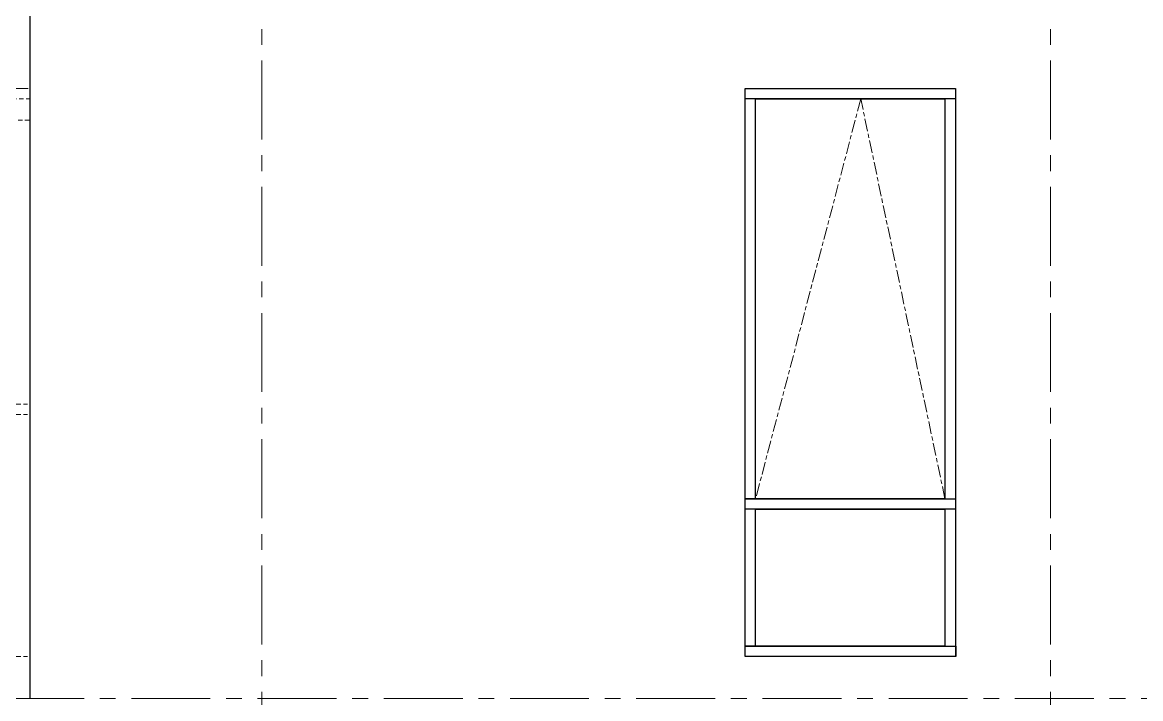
# Model space of a CAD drawing. Header units: millimetres. Extents: x -100356 to 314685, y 446 to 1273965.
# Drawn here: x 196066 to 201382, y 243086 to 246300 of the extents above; entities that cross this region are included whole.
import ezdxf
from ezdxf.xclip import XClip

# ---------------------------------------------------------------- set-up
doc = ezdxf.new("R2010")
doc.units = ezdxf.units.MM
doc.header["$XCLIPFRAME"] = 2
doc.linetypes.add('section$0$CENTER', pattern=[2, 1.25, -0.25, 0.25, -0.25])
doc.linetypes.add('section$0$Kume - Grid Line', pattern=[10.5, 6, -1.25, 2, -1.25])
doc.layers.add('NAM', color=3, linetype='Continuous')
doc.layers.add('STR', color=7, linetype='Continuous')
for name, color, linetype, lineweight in [('section$0$A-_ANOT----_D', 7, 'Continuous', 5), ('section$0$A-_FLORLEVL_E', 7, 'Continuous', 5), ('section$0$NKC_TRUC', 8, 'section$0$CENTER', 13)]:
    doc.layers.add(name, color=color, linetype=linetype, lineweight=lineweight)

# ---------------------------------------------------------------- blocks, each defined once
blk = doc.blocks.new('section$0$grid section')
at = {"layer": 'section$0$NKC_TRUC', "ltscale": 300}
blk.add_line((-141943.8707620346, 78500.00000000006), (0, 78500.00000000006), dxfattribs=at)
blk = doc.blocks.new('unit elevation 2')
at = {"layer": 'NAM', "elevation": 1.043736811600133e-06}
for points in [[(-13299.35816387326, -250.0000000000582), (-13299.35816387326, -200.0000000000582), (-12297.69652271859, -200.0000000000582), (-12297.69652271859, -250.0000000000582)], [(-13297.69652271859, -950.0000000000582), (-13297.69652271859, -200.0000000000582), (-12297.69652271859, -200.0000000000582), (-12297.69652271859, -950.0000000000582)], [(-13247.69652271859, -900.0000000000582), (-13247.69652271859, -250.0000000000582), (-12347.69652271859, -250.0000000000582), (-12347.69652271859, -900.0000000000582)], [(-13297.69652271859, -2900.000000000058), (-13297.69652271859, -900.0000000000582), (-12297.69652271859, -900.0000000000582), (-12297.69652271859, -2900.000000000058)], [(-13297.69652271859, -950.0000000000582), (-13297.69652271859, -900.0000000000582), (-12297.69652271859, -900.0000000000582), (-12297.69652271859, -950.0000000000582)], [(-13247.69652271859, -2850.000000000058), (-13247.69652271859, -950.0000000000582), (-12347.69652271859, -950.0000000000582), (-12347.69652271859, -2850.000000000058)], [(-13297.69652271859, -2900.000000000058), (-13297.69652271859, -2850.000000000058), (-12297.69652271859, -2850.000000000058), (-12297.69652271859, -2900.000000000058)]]:
    blk.add_lwpolyline(points, close=True, dxfattribs=at)
at = {"layer": 'NAM'}
for points, elevation in [([(-13199.35816387326, -250.0000000000582), (-12297.69652271859, -250.0000000000582)], 1.04373681160016e-06), ([(-13199.35816387326, -900.0000000000582), (-12297.69652271859, -900.0000000000582)], 1.043736811600133e-06), ([(-13199.35816387326, -950.0000000000582), (-12297.69652271859, -950.0000000000582)], 1.043736811600133e-06), ([(-13199.35816387326, -2850.000000000058), (-12297.69652271859, -2850.000000000058)], 1.04373681160016e-06)]:
    blk.add_lwpolyline(points, dxfattribs=dict(at, elevation=elevation))
at = {"layer": 'section$0$A-_ANOT----_D', "color": 8, "linetype": 'section$0$Kume - Grid Line', "ltscale": 10}
for points, elevation in [([(-7849.423186361149, -199.8148919985979), (-8898.851106710033, -199.8148919985979)], -6.756359396024526e-05), ([(-13247.69652271859, -950.0000000000582), (-12847.69652271859, -2850.000000000058), (-12347.69652271859, -950.0000000000582)], 6.860733077184499e-05), ([(-7849.423186361149, -1350.000000000116), (-8898.851106710033, -1350.000000000116)], 1.582879005342173e-06), ([(-7849.423186361149, -1400.000000000116), (-8898.851106710033, -1400.000000000116)], 1.582879005342173e-06), ([(-8199.392886648478, -1400.000000000116), (-8199.392886648478, -2899.814891998598), (-8898.851106710033, -2899.814891998598)], 1.582879005342173e-06), ([(-8249.392886648478, -1400.000000000116), (-8249.392886648478, -2849.814891998598), (-8898.851106710033, -2849.814891998598)], 1.582879005342173e-06), ([(-8249.392886648478, -1400.000000000116), (-8249.392886648478, -2849.814891998598), (-8898.851106710033, -2849.814891998598)], 1.582879005342173e-06), ([(-8349.392886648478, -1400.000000000116), (-8349.392886648478, -2749.814891998598), (-8898.851106710033, -2749.814891998598)], 1.582879005342173e-06), ([(-7849.423186361149, -2899.814891998598), (-8898.851106710033, -2899.814891998598)], 1.5828790053422e-06)]:
    blk.add_lwpolyline(points, dxfattribs=dict(at, elevation=elevation))
at = {"layer": 'STR', "elevation": 1.043736811600146e-06}
blk.add_lwpolyline([(-8898.851106710033, 0), (-8898.851106710033, -3300.000000000058)], dxfattribs=at)
blk = doc.blocks.new('elevation 2')
at = {"layer": 'section$0$NKC_TRUC', "ltscale": 300}
for p, q in [((268964.5240889503, 661353.1287414185, 6.706806565628018e-05), (268964.5240889502, 772473.7602410108, 6.706806565628018e-05)), ((272714.5240889503, 661353.1287414185, 6.706806565628018e-05), (272714.5240889502, 772473.7602410108, 6.706806565628018e-05))]:
    blk.add_line(p, q, dxfattribs=at)
at = {"layer": 'NAM'}
blk.add_blockref('unit elevation 2', (282714.5894830274, 689585.5137074483, 6.81027361539873e-05), dxfattribs=at)
at = {"layer": 'section$0$A-_FLORLEVL_E'}
ref = blk.add_blockref('section$0$grid section', (168667.902586061, 768085.5137074483, 1.582879005342607e-06), dxfattribs=dict(at, rotation=179.9999999999999))
XClip(ref).set_block_clipping_path([(-119666.1420795996, -2828.011258746905), (13434.162033715023, 108709.48435904487)])

msp = doc.modelspace()

# ---------------------------------------------------------------- block references
at = {"layer": 'NAM', "rotation": 180}
msp.add_blockref('elevation 2', (469918.6954856532, 932671.5028082561, -1.582879005342607e-06), dxfattribs=at)

doc.saveas('drawing.dxf')
